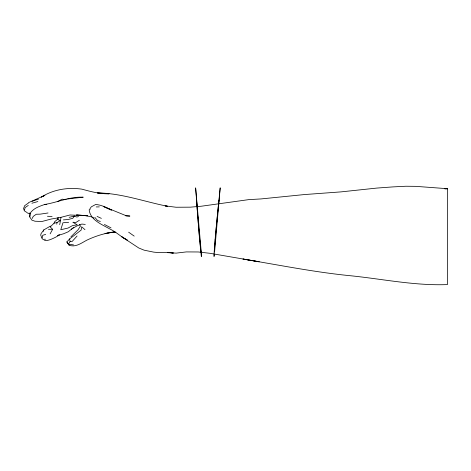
<?xml version="1.0" encoding="UTF-8"?>
<svg xmlns="http://www.w3.org/2000/svg" width="471" height="471" viewBox="0 0 471 471"><rect width="100%" height="100%" fill="white"/><g stroke="black" fill="none" stroke-linecap="round" stroke-linejoin="round"><path stroke-width="0.71" d="M215.135 239.433L215.247 237.996A35.984 0.518 -85 0 1 215.747 231.991L220.192 187.823L214.576 252.02M214.193 256.342L214.387 254.146M59.723 224.685L60.476 220.51L57.974 219.692L58.239 217.655M44.998 239.05C43.85 243.654 58.121 236.271 59.387 234.864L57.709 235.441M60.971 217.378L60.476 220.51L57.009 222.565L54.041 223.213L50.209 226.963L52.634 229.295L50.138 233.846M56.75 224.178L57.009 222.565M42.154 237.926L42.678 235.306L45.693 234.393M24.545 210.007L25.081 207.558L28.278 205.415M94.206 218.097L90.838 216.666L84.368 215.518L76.449 214.947L87.594 215.747L70.008 214.988L60.294 217.496L51.268 219.021L41.948 221.488L34.989 221.229L31.81 220.092L29.738 216.913L30.438 214.299M54.041 223.213L54.583 221.794L57.597 219.25L57.391 217.843M43.214 231.402L43.827 229.895L50.432 226.086M32.199 218.473L33.264 216.36L36.291 214.246L40.147 214.158L48.042 212.974M84.974 229.665L81.654 226.786L81.13 230.113L69.673 238.879L70.044 241.664L68.319 244.166L69.113 245.155C75.531 247.758 81.524 242.906 86.911 240.128C95.725 235.977 105.168 232.968 114.871 231.95M43.827 229.895L41.148 233.51L40.677 235.047L42.19 238.821L44.839 240.275M69.149 217.331L74.418 216.089L72.734 218.338L68.083 219.521L63.391 219.892M89.967 208.635L91.356 206.81L95.86 204.385L99.952 205.173L103.761 206.38L111.486 210.137L103.914 206.669L126.54 215.877L129.884 216.059L125.504 215.765M77.067 236.012L72.151 241.452L70.044 241.664M73.529 244.867L68.319 244.166L66.858 241.917L69.673 238.879M70.903 236.819L78.086 229.748L80.423 226.162L79.599 224.396M73.782 227.263L68.324 231.75L63.62 233.746L57.798 235.447M90.238 209.118L89.154 209.836C90.302 220.145 101.983 224.455 109.914 229.024C116.219 231.885 121.059 236.995 127.241 240.045L121.824 236.825L138.798 248.005L144.144 250.183L153.752 252.138L158.627 252.591L172.898 252.609L167.758 252.58M79.411 220.245L75.931 222.465L72.828 222.235L77.226 224.832L72.534 225.585L68.042 228.064L60.777 229.736L62.949 222.771L68.631 222.3M71.351 229.218L76.826 225.974L81.807 224.072L85.269 224.408M28.707 202.824L24.633 205.703L23.55 208.559L24.351 210.82L27.206 212.656M57.344 201.688L62.366 199.068M28.843 202.483L44.928 195.359L41.289 197.09C53.335 189.489 67.877 187.128 81.895 189.154C90.726 191.573 99.693 194.011 108.984 193.822M32.01 201.323L38.51 199.098M67.653 198.956L83.214 197.19C69.785 196.507 57.668 202.412 44.751 204.455C39.016 206.469 32.764 208.494 29.626 214.134L29.738 216.913M31.922 203.219L37.868 201.559M73.723 216.271L74.418 216.089M78.504 216.566L76.767 217.025L75.007 216.319M62.896 199.739L66.293 199.18M114.789 232.009L104.98 233.528L112.416 232.162L115.842 232.209M44.751 204.455L46.806 204.337M167.576 252.656L176.166 253.121L186.339 251.914L198.285 251.973L210.001 253.31L259.168 261.782L242.959 259.05C279.056 265.008 314.928 272.297 351.39 275.835C383.365 279.162 415.157 285.838 447.45 284.584L447.45 188.7L444.795 188.789L447.45 188.818M96.214 206.928L99.304 206.887M48.472 229.295L52.634 229.295M447.45 188.7L415.652 186.345L405.831 186.245L392.873 186.905L376.759 188.082L340.998 191.885L304.36 194.57L261.005 198.933L248.676 199.639L201.5 206.198L190.372 207.169L176.036 207.246L165.103 205.868L167.511 206.28C144.15 201.629 121.353 193.151 97.314 192.922L108.948 193.799M47.441 216.26L52.093 216.525M169.725 252.662L173.334 253.092L170.667 252.668M27.583 213.145L30.421 213.616M29.131 213.086L30.421 213.375M100.352 221.47L97.538 220.546L94.942 217.461M97.097 216.413L101.371 218.379M104.391 224.455L111.009 227.882M128.63 232.185L134.2 236.118M57.597 219.25L57.974 219.692M66.858 241.917L69.113 245.155M201.241 251.961L195.636 187.888L199.062 233.557A36.261 0.524 85 0 0 199.61 239.451A34.583 0.5 85 0 0 201.341 256.418M201.288 252.456L201.629 256.395M200.987 251.891A28.79 0.412 85 0 1 199.781 239.733A27.318 0.394 85 0 1 199.38 235.423A28.213 0.406 85 0 1 198.103 220.769A27.13 0.389 85 0 1 197.844 217.561L197.755 216.525A29.673 0.43 85 0 1 196.713 200.134M214.334 251.891A28.79 0.418 -85 0 1 215.253 239.733A27.318 0.394 -85 0 1 215.612 235.423A28.213 0.406 -85 0 1 216.895 220.769A27.13 0.389 -85 0 1 217.196 217.561L217.29 216.525A29.673 0.43 -85 0 1 219.115 200.134M213.905 256.336A34.813 0.5 -85 0 1 215.129 239.445"/></g></svg>
